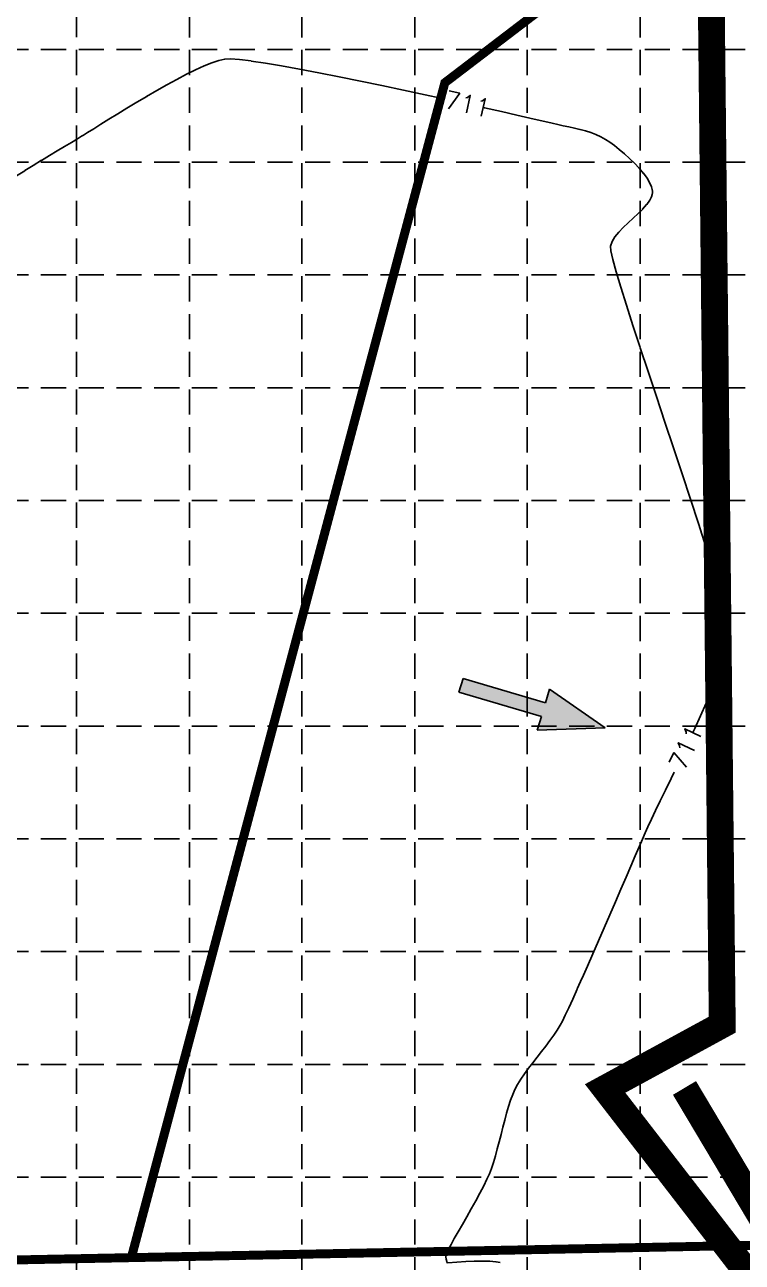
# Model space of a CAD drawing. Extents: x 5513 to 6525, y 3862 to 5479.
# Drawn here: x 5704.9 to 5865.4, y 4475 to 4751.7 of the extents above; entities that cross this region are included whole.
import ezdxf

# ---------------------------------------------------------------- set-up
doc = ezdxf.new("R2010")
doc.units = 0
doc.header["$LTSCALE"] = 50
doc.header["$MEASUREMENT"] = 0
for name, pattern in [('DAREA', [0.45, 0.35, -0.1]), ('DASH', [0.375, 0.25, -0.125]), ('HIDDEN', [0.375, 0.25, -0.125])]:
    doc.linetypes.add(name, pattern=pattern)
for name, color, linetype in [('C-DRNA-E', 11, 'DAREA'), ('C-DRNG-FLOW-ARRW', 7, 'Continuous'), ('CONT-MJR', 6, 'Continuous'), ('CONT-MNR', 14, 'Continuous'), ('GRID', 254, 'HIDDEN'), ('LIMITS OF DISTURBANCE', 1, 'DASH'), ('SILT FENCE', 200, 'Continuous'), ('v-prop-line', 3, 'Continuous')]:
    doc.layers.add(name, color=color, linetype=linetype)
doc.styles.add('L80', font='simplex', dxfattribs={"height": 4})

# ---------------------------------------------------------------- blocks, each defined once
blk = doc.blocks.new('tf')
for p, q in [((0.0358, 0.1557), (-0.0842, 0.0957)), ((0.0358, 0.1157), (0.0358, 0.1557)), ((0.0358, 0.1157), (0.1958, 0.1157)), ((0.1958, 0.1157), (0.1958, 0.0757)), ((0.0358, 0.0357), (-0.0842, 0.0957)), ((0.0358, 0.0757), (0.0358, 0.0357)), ((0.1958, 0.0757), (0.0358, 0.0757))]:
    blk.add_line(p, q)
for points in [[(0.0358, 0.1557), (0.0358, 0.0357), (-0.0842, 0.0957), (0.0358, 0.0357)], [(0.1958, 0.0757), (0.1958, 0.1157), (0.0358, 0.0757), (0.0358, 0.1157)]]:
    blk.add_solid(points)

msp = doc.modelspace()

# ---------------------------------------------------------------- linework, layer by layer
at = {"layer": 'C-DRNA-E', "color": 7, "const_width": 2, "flags": 128}
for points in [[(5728.77, 4476.01), (6423.84, 4489.8), (6414.53, 5124.61), (6036.52, 5117.29), (6006.42, 5046.81), (5930.42, 4919.4)], [(5930.42, 4919.4), (5913.71, 4826.38), (5798.88, 4738.76), (5728.77, 4476.01)]]:
    msp.add_lwpolyline(points, dxfattribs=at)
at = {"layer": 'C-DRNA-E', "color": 7, "const_width": 2, "elevation": -7.22, "flags": 128}
msp.add_lwpolyline([(5564.72, 4472.75), (5728.77, 4476.01), (5798.88, 4738.76), (5913.71, 4826.38), (5930.42, 4919.4), (6006.42, 5046.81), (6036.52, 5117.29), (5564.72, 5109.83)], dxfattribs=at)
at = {"layer": 'CONT-MJR', "color": 42, "extrusion": (0.068828, -0.997629, 0), "elevation": -4065.06}
msp.add_lwpolyline([(6095.79, 710), (6097.79, 710)], dxfattribs=at)
at = {"layer": 'CONT-MJR', "color": 42, "extrusion": (0.050173, -0.998741, 0), "elevation": -4178.3}
msp.add_lwpolyline([(6020.76, 710), (6022.69, 710)], dxfattribs=at)
at = {"layer": 'CONT-MJR', "color": 42, "extrusion": (0.022122, -0.999755, 0), "elevation": -4345.69}
msp.add_lwpolyline([(5903.05, 710), (5904.86, 710)], dxfattribs=at)
at = {"layer": 'CONT-MJR', "color": 42, "extrusion": (-0.019966, -0.999801, 0), "elevation": -4590.31}
msp.add_lwpolyline([(5716.76, 710), (5718.4, 710)], dxfattribs=at)
at = {"layer": 'CONT-MJR', "color": 42, "extrusion": (-0.085221, -0.996362, 0), "elevation": -4953.98}
msp.add_lwpolyline([(5406.39, 710), (5407.81, 710)], dxfattribs=at)
at = {"layer": 'CONT-MJR', "color": 42, "elevation": 710}
msp.add_lwpolyline([(5799.52, 4474.82), (5801.54, 4474.98)], dxfattribs=at)
at = {"layer": 'CONT-MJR', "color": 42, "extrusion": (-0.178969, -0.983855, 0), "elevation": -5442.71}
msp.add_lwpolyline([(4915.61, 710), (4916.56, 710)], dxfattribs=at)
at = {"layer": 'CONT-MNR', "color": 42, "elevation": 711}
for points in [[(5748.33, 4743.75), (5746.79, 4743.23)], [(5745.04, 4742.53), (5743.13, 4741.66)], [(5775.27, 4740.1), (5770.7, 4741)], [(5736.72, 4738.31), (5734.46, 4737.03)], [(5780, 4739.14), (5775.27, 4740.1)], [(5789.66, 4737.12), (5784.82, 4738.14)], [(5727.8, 4733.08), (5725.72, 4731.8)], [(5811.57, 4732.3), (5807.74, 4733.16)], [(5725.72, 4731.8), (5723.76, 4730.59)], [(5817.89, 4730.86), (5814.98, 4731.53)], [(5720.37, 4728.47), (5718.99, 4727.61)], [(5721.97, 4729.48), (5720.37, 4728.47)], [(5824.12, 4729.41), (5822.88, 4729.7)], [(5825.37, 4729.14), (5824.12, 4729.41)], [(5827.87, 4728.62), (5826.62, 4728.88)], [(5832.65, 4727.21), (5831.5, 4727.64)], [(5715.36, 4725.43), (5713.85, 4724.53)], [(5710.47, 4722.51), (5708.66, 4721.41)], [(5841.31, 4720.75), (5840.2, 4721.83)], [(5704.94, 4719.1), (5703.09, 4717.91)], [(5843.31, 4718.5), (5842.36, 4719.63)], [(5844.74, 4716.31), (5844.11, 4717.39)], [(5845.09, 4715.49), (5844.74, 4716.31)], [(5844.73, 4712.48), (5845.11, 4713.24)], [(5845.11, 4713.24), (5845.28, 4713.79)], [(5845.31, 4714.52), (5845.25, 4714.9)], [(5844.02, 4711.5), (5844.73, 4712.48)], [(5839.84, 4707.43), (5840.97, 4708.47)], [(5838.74, 4706.39), (5839.84, 4707.43)], [(5836.03, 4701.17), (5835.95, 4702.22)], [(5838.22, 4693.08), (5837.2, 4696.51)], [(5842.57, 4679.52), (5840.94, 4684.5)], [(5850.02, 4657.09), (5848.09, 4662.89)], [(5851.94, 4651.31), (5850.02, 4657.09)], [(5853.8, 4645.63), (5851.94, 4651.31)], [(5855.57, 4640.16), (5853.8, 4645.63)], [(5857.22, 4634.98), (5855.57, 4640.16)], [(5858.7, 4630.18), (5857.22, 4634.98)], [(5861.04, 4622.07), (5859.99, 4625.84)], [(5862.23, 4613.6), (5862.41, 4615)], [(5861.23, 4609.91), (5861.83, 4611.89)], [(5857.32, 4599.99), (5858.47, 4602.7)], [(5847.06, 4578.19), (5848.23, 4580.58)], [(5845.07, 4574.04), (5846.01, 4575.99)], [(5843.68, 4571), (5844.29, 4572.36)], [(5835.79, 4552.7), (5837.03, 4555.59)], [(5833.24, 4546.85), (5834.52, 4549.77)], [(5831.99, 4543.98), (5833.24, 4546.85)], [(5825.16, 4528.91), (5825.8, 4530.21)], [(5822.37, 4524.54), (5823.23, 4525.73)], [(5821.44, 4523.33), (5822.37, 4524.54)], [(5817.6, 4518.36), (5818.54, 4519.6)], [(5814.06, 4512.49), (5814.55, 4513.61)], [(5812.7, 4508.34), (5813.14, 4509.83)], [(5811.03, 4501.91), (5811.44, 4503.53)], [(5810.19, 4498.78), (5810.61, 4500.31)], [(5810.61, 4500.31), (5811.03, 4501.91)], [(5809.32, 4495.98), (5809.76, 4497.32)], [(5808.85, 4494.78), (5809.32, 4495.98)], [(5806.73, 4490.45), (5807.57, 4492.07)], [(5807.57, 4492.07), (5808.29, 4493.53)], [(5805.79, 4488.73), (5806.73, 4490.45)], [(5803.79, 4485.16), (5804.8, 4486.95)], [(5801.85, 4481.78), (5802.8, 4483.42)], [(5799.67, 4477.93), (5800.26, 4478.98)], [(5800.26, 4478.98), (5800.99, 4480.28)], [(5799.09, 4476.22), (5799.11, 4476.77)], [(5799.21, 4475.67), (5799.09, 4476.22)]]:
    msp.add_lwpolyline(points, dxfattribs=at)
at = {"layer": 'CONT-MNR', "color": 42, "extrusion": (0.220459, -0.975396, 0), "elevation": -3359.76}
msp.add_lwpolyline([(6654.05, 711), (6652.71, 711)], dxfattribs=at)
at = {"layer": 'CONT-MNR', "color": 42, "extrusion": (0.033054, -0.999454, 0), "elevation": -4551.4}
msp.add_lwpolyline([(5904.64, 711), (5903.31, 711)], dxfattribs=at)
at = {"layer": 'CONT-MNR', "color": 42, "extrusion": (-0.072737, -0.997351, 0), "elevation": -5149.83}
msp.add_lwpolyline([(5392.68, 711), (5390.67, 711)], dxfattribs=at)
at = {"layer": 'CONT-MNR', "color": 42, "extrusion": (-0.120637, -0.992697, 0), "elevation": -5403.32}
msp.add_lwpolyline([(5141.31, 711), (5138.67, 711)], dxfattribs=at)
at = {"layer": 'CONT-MNR', "color": 42, "extrusion": (-0.147782, -0.98902, 0), "elevation": -5542.11}
msp.add_lwpolyline([(4994.57, 711), (4991.38, 711)], dxfattribs=at)
at = {"layer": 'CONT-MNR', "color": 42, "extrusion": (0.442745, -0.896648, 0), "elevation": -1708.86}
msp.add_lwpolyline([(7248.91, 711), (7246.63, 711)], dxfattribs=at)
at = {"layer": 'CONT-MNR', "color": 42, "extrusion": (0.374634, -0.927173, 0), "elevation": -2244.86}
msp.add_lwpolyline([(7105.24, 711), (7103.36, 711)], dxfattribs=at)
at = {"layer": 'CONT-MNR', "color": 42, "extrusion": (-0.165232, -0.986255, 0), "elevation": -5629.48}
msp.add_lwpolyline([(4899.55, 711), (4895.88, 711)], dxfattribs=at)
at = {"layer": 'CONT-MNR', "color": 42, "extrusion": (-0.177393, -0.98414, 0), "elevation": -5689.53}
msp.add_lwpolyline([(4833.76, 711), (4829.69, 711)], dxfattribs=at)
at = {"layer": 'CONT-MNR', "color": 42, "extrusion": (-0.186357, -0.982482, 0), "elevation": -5733.36}
msp.add_lwpolyline([(4786.09, 711), (4781.69, 711)], dxfattribs=at)
at = {"layer": 'CONT-MNR', "color": 42, "extrusion": (0.479963, -0.877288, 0), "elevation": -1403.45}
msp.add_lwpolyline([(7309.5, 711), (7306.97, 711)], dxfattribs=at)
at = {"layer": 'CONT-MNR', "color": 42, "extrusion": (0.463809, -0.885935, 0), "elevation": -1537.14}
msp.add_lwpolyline([(7284.98, 711), (7282.56, 711)], dxfattribs=at)
at = {"layer": 'CONT-MNR', "color": 42, "extrusion": (-0.203168, -0.979144, 0), "elevation": -5814.62}
msp.add_lwpolyline([(4701.53, 711), (4696.6, 711)], dxfattribs=at)
at = {"layer": 'CONT-MNR', "color": 42, "extrusion": (0.510819, -0.859688, 0), "elevation": -1143.12}
msp.add_lwpolyline([(7347, 711), (7344.4, 711)], dxfattribs=at)
at = {"layer": 'CONT-MNR', "color": 42, "extrusion": (-0.502726, 0.864446, 0), "elevation": 1212.04}
msp.add_lwpolyline([(-7338.56, 711), (-7335.94, 711)], dxfattribs=at)
at = {"layer": 'CONT-MNR', "color": 42, "extrusion": (-0.210028, -0.977695, 0), "elevation": -5847.45}
msp.add_lwpolyline([(4670.49, 711), (4665.6, 711)], dxfattribs=at)
at = {"layer": 'CONT-MNR', "color": 42, "extrusion": (-0.212751, -0.977106, 0), "elevation": -5860.44}
msp.add_lwpolyline([(4657.77, 711), (4654.18, 711)], dxfattribs=at)
at = {"layer": 'CONT-MNR', "color": 42, "extrusion": (-0.517293, 0.855808, 0), "elevation": 1087.66}
msp.add_lwpolyline([(-7352.82, 711), (-7350.28, 711)], dxfattribs=at)
at = {"layer": 'CONT-MNR', "color": 42, "extrusion": (-0.217305, -0.976104, 0), "elevation": -5882.11}
msp.add_lwpolyline([(4640.42, 711), (4640.21, 711)], dxfattribs=at)
at = {"layer": 'CONT-MNR', "color": 42, "extrusion": (0.528701, -0.848808, 0), "elevation": -989.21}
msp.add_lwpolyline([(7359.45, 711), (7357.33, 711)], dxfattribs=at)
at = {"layer": 'CONT-MNR', "color": 42, "extrusion": (-0.221184, -0.975232, 0), "elevation": -5900.52}
msp.add_lwpolyline([(4624.42, 711), (4620.92, 711)], dxfattribs=at)
at = {"layer": 'CONT-MNR', "color": 42, "extrusion": (-0.225206, -0.974311, 0), "elevation": -5919.56}
msp.add_lwpolyline([(4605.41, 711), (4603.01, 711)], dxfattribs=at)
at = {"layer": 'CONT-MNR', "color": 42, "extrusion": (-0.228012, -0.973658, 0), "elevation": -5932.8}
msp.add_lwpolyline([(4590.07, 711), (4588.34, 711)], dxfattribs=at)
at = {"layer": 'CONT-MNR', "color": 42, "extrusion": (-0.233526, -0.972351, 0), "elevation": -5958.72}
msp.add_lwpolyline([(4557.38, 711), (4556.38, 711)], dxfattribs=at)
at = {"layer": 'CONT-MNR', "color": 42, "extrusion": (-0.524304, 0.851531, 0), "elevation": 1027.22}
msp.add_lwpolyline([(-7348.6, 711), (-7347.28, 711)], dxfattribs=at)
at = {"layer": 'CONT-MNR', "color": 42, "extrusion": (-0.202027, -0.97938, 0), "elevation": -5808.51}
msp.add_lwpolyline([(4751.12, 711), (4749.84, 711)], dxfattribs=at)
at = {"layer": 'CONT-MNR', "color": 42, "extrusion": (-0.224989, -0.974361, 0), "elevation": -5918.59}
msp.add_lwpolyline([(4615.83, 711), (4614.56, 711)], dxfattribs=at)
at = {"layer": 'CONT-MNR', "color": 42, "extrusion": (-0.254993, -0.966943, 0), "elevation": -6058.41}
msp.add_lwpolyline([(4431.97, 711), (4430.72, 711)], dxfattribs=at)
at = {"layer": 'CONT-MNR', "color": 42, "extrusion": (-0.297611, -0.954687, 0), "elevation": -6248.94}
msp.add_lwpolyline([(4160.26, 711), (4159.02, 711)], dxfattribs=at)
at = {"layer": 'CONT-MNR', "color": 42, "extrusion": (-0.419727, -0.907651, 0), "elevation": -6738.77}
msp.add_lwpolyline([(3311.1, 711), (3309.88, 711)], dxfattribs=at)
at = {"layer": 'CONT-MNR', "color": 42, "extrusion": (0.510952, -0.859609, 0), "elevation": -1141.75}
msp.add_lwpolyline([(7325.69, 711), (7323.78, 711)], dxfattribs=at)
at = {"layer": 'CONT-MNR', "color": 42, "extrusion": (-0.511211, 0.859455, 0), "elevation": 1139.54}
msp.add_lwpolyline([(-7329.36, 711), (-7327.79, 711)], dxfattribs=at)
at = {"layer": 'CONT-MNR', "color": 42, "extrusion": (0.515903, -0.856647, 0), "elevation": -1099.45}
msp.add_lwpolyline([(7336.82, 711), (7335.48, 711)], dxfattribs=at)
at = {"layer": 'CONT-MNR', "color": 42, "extrusion": (-0.496657, -0.867947, 0), "elevation": -6999.9}
msp.add_lwpolyline([(2717.07, 711), (2715.85, 711)], dxfattribs=at)
at = {"layer": 'CONT-MNR', "color": 42, "extrusion": (-0.557728, -0.830024, 0), "elevation": -7177.01}
msp.add_lwpolyline([(2208.29, 711), (2207.17, 711)], dxfattribs=at)
at = {"layer": 'CONT-MNR', "color": 42, "extrusion": (-0.590307, -0.807179, 0), "elevation": -7259.18}
msp.add_lwpolyline([(1922.3, 711), (1921.02, 711)], dxfattribs=at)
at = {"layer": 'CONT-MNR', "color": 42, "extrusion": (0.61765, 0.786453, 0), "elevation": 7320.85}
msp.add_lwpolyline([(-1673.55, 711), (-1672.14, 711)], dxfattribs=at)
at = {"layer": 'CONT-MNR', "color": 42, "extrusion": (0.513837, -0.857888, 0), "elevation": -1117.14}
msp.add_lwpolyline([(7327.58, 711), (7325.54, 711)], dxfattribs=at)
at = {"layer": 'CONT-MNR', "color": 42, "extrusion": (-0.643256, -0.765652, 0), "elevation": -7372.07}
msp.add_lwpolyline([(1432.66, 711), (1431.16, 711)], dxfattribs=at)
at = {"layer": 'CONT-MNR', "color": 42, "extrusion": (-0.669248, -0.743039, 0), "elevation": -7417.05}
msp.add_lwpolyline([(1179.41, 711), (1177.86, 711)], dxfattribs=at)
at = {"layer": 'CONT-MNR', "color": 42, "extrusion": (0.532458, -0.846457, 0), "elevation": -956.88}
msp.add_lwpolyline([(7343.9, 711), (7341.7, 711)], dxfattribs=at)
at = {"layer": 'CONT-MNR', "color": 42, "extrusion": (0.524537, -0.851388, 0), "elevation": -1025.35}
msp.add_lwpolyline([(7336.84, 711), (7334.66, 711)], dxfattribs=at)
at = {"layer": 'CONT-MNR', "color": 42, "extrusion": (0.728962, 0.684554, 0), "elevation": 7489.7}
msp.add_lwpolyline([(-558.98, 711), (-557.45, 711)], dxfattribs=at)
at = {"layer": 'CONT-MNR', "color": 42, "extrusion": (0.810592, 0.585612, 0), "elevation": 7499.75}
msp.add_lwpolyline([(401.5, 711), (402.87, 711)], dxfattribs=at)
at = {"layer": 'CONT-MNR', "color": 42, "extrusion": (0.963593, 0.267375, 0), "elevation": 6893.09}
msp.add_lwpolyline([(2980.37, 711), (2980.98, 711)], dxfattribs=at)
at = {"layer": 'CONT-MNR', "color": 42, "extrusion": (0.992744, -0.120244, 0), "elevation": 5236.06}
msp.add_lwpolyline([(5382.45, 711), (5382.82, 711)], dxfattribs=at)
at = {"layer": 'CONT-MNR', "color": 42, "extrusion": (0.997832, 0.06581, 0), "elevation": 6142.9}
msp.add_lwpolyline([(4319.44, 711), (4319.62, 711)], dxfattribs=at)
at = {"layer": 'CONT-MNR', "color": 42, "extrusion": (0.999987, -0.005054, 0), "elevation": 5821.42}
msp.add_lwpolyline([(4743.64, 711), (4743.83, 711)], dxfattribs=at)
at = {"layer": 'CONT-MNR', "color": 42, "extrusion": (0.698768, -0.715348, 0), "elevation": 713.33}
msp.add_lwpolyline([(7469.97, 711), (7471.42, 711)], dxfattribs=at)
at = {"layer": 'CONT-MNR', "color": 42, "extrusion": (0.741102, -0.671393, 0), "elevation": 1167.74}
msp.add_lwpolyline([(7413.99, 711), (7415.33, 711)], dxfattribs=at)
at = {"layer": 'CONT-MNR', "color": 42, "extrusion": (0.677857, -0.735194, 0), "elevation": 497.7}
msp.add_lwpolyline([(7485.91, 711), (7487.43, 711)], dxfattribs=at)
at = {"layer": 'CONT-MNR', "color": 42, "extrusion": (0.781027, -0.624497, 0), "elevation": 1620.97}
msp.add_lwpolyline([(7319.32, 711), (7320.66, 711)], dxfattribs=at)
at = {"layer": 'CONT-MNR', "color": 42, "extrusion": (0.725326, -0.688405, 0), "elevation": 995.09}
msp.add_lwpolyline([(7431.65, 711), (7433.09, 711)], dxfattribs=at)
at = {"layer": 'CONT-MNR', "color": 42, "extrusion": (0.948243, -0.317546, 0), "elevation": 4040.72}
msp.add_lwpolyline([(6312.03, 711), (6313.12, 711)], dxfattribs=at)
at = {"layer": 'CONT-MNR', "color": 42, "extrusion": (0.859061, -0.511873, 0), "elevation": 2606.27}
msp.add_lwpolyline([(7027.82, 711), (7029.04, 711)], dxfattribs=at)
at = {"layer": 'CONT-MNR', "color": 42, "extrusion": (0.976299, 0.216424, 0), "elevation": 6715.16}
msp.add_lwpolyline([(3324.71, 711), (3326.69, 711)], dxfattribs=at)
at = {"layer": 'CONT-MNR', "color": 42, "extrusion": (0.96484, 0.262838, 0), "elevation": 6866.38}
msp.add_lwpolyline([(2997.14, 711), (2999.96, 711)], dxfattribs=at)
at = {"layer": 'CONT-MNR', "color": 42, "extrusion": (0.954585, 0.297939, 0), "elevation": 6971.33}
msp.add_lwpolyline([(2736.29, 711), (2740.51, 711)], dxfattribs=at)
at = {"layer": 'CONT-MNR', "color": 42, "extrusion": (0.952096, 0.305799, 0), "elevation": 6993.65}
msp.add_lwpolyline([(2673.94, 711), (2678.72, 711)], dxfattribs=at)
at = {"layer": 'CONT-MNR', "color": 42, "extrusion": (0.949461, 0.313885, 0), "elevation": 7016.12}
msp.add_lwpolyline([(2603.52, 711), (2609.12, 711)], dxfattribs=at)
at = {"layer": 'CONT-MNR', "color": 42, "extrusion": (0.948895, 0.315593, 0), "elevation": 7020.79}
msp.add_lwpolyline([(2585.01, 711), (2590.89, 711)], dxfattribs=at)
at = {"layer": 'CONT-MNR', "color": 42, "extrusion": (0.948698, 0.316183, 0), "elevation": 7022.4}
msp.add_lwpolyline([(2574.61, 711), (2580.65, 711)], dxfattribs=at)
at = {"layer": 'CONT-MNR', "color": 42, "extrusion": (0.958678, 0.284494, 0), "elevation": 6933.87}
msp.add_lwpolyline([(2767.56, 711), (2772.08, 711)], dxfattribs=at)
at = {"layer": 'CONT-MNR', "color": 42, "extrusion": (0.970345, 0.241726, 0), "elevation": 6804.5}
msp.add_lwpolyline([(3065.01, 711), (3068.23, 711)], dxfattribs=at)
at = {"layer": 'CONT-MNR', "color": 42, "extrusion": (0.981156, 0.193219, 0), "elevation": 6643.83}
msp.add_lwpolyline([(3396.85, 711), (3399.28, 711)], dxfattribs=at)
at = {"layer": 'CONT-MNR', "color": 42, "extrusion": (0.99681, 0.079811, 0), "elevation": 6212.04}
msp.add_lwpolyline([(4132.39, 711), (4133.95, 711)], dxfattribs=at)
at = {"layer": 'CONT-MNR', "color": 42, "extrusion": (0.973118, -0.230308, 0), "elevation": 4642.09}
msp.add_lwpolyline([(5837.94, 711), (5839.7, 711)], dxfattribs=at)
at = {"layer": 'CONT-MNR', "color": 42, "extrusion": (0.944052, -0.329796, 0), "elevation": 4012.97}
msp.add_lwpolyline([(6282.66, 711), (6285.01, 711)], dxfattribs=at)
at = {"layer": 'CONT-MNR', "color": 42, "extrusion": (0.925905, -0.377756, 0), "elevation": 3685.7}
msp.add_lwpolyline([(6474.73, 711), (6477.52, 711)], dxfattribs=at)
at = {"layer": 'CONT-MNR', "color": 42, "extrusion": (0.933924, -0.357473, 0), "elevation": 3826.09}
msp.add_lwpolyline([(6395.6, 711), (6398.19, 711)], dxfattribs=at)
at = {"layer": 'CONT-MNR', "color": 42, "extrusion": (0.914337, -0.404954, 0), "elevation": 3492.77}
msp.add_lwpolyline([(6574.83, 711), (6577.89, 711)], dxfattribs=at)
at = {"layer": 'CONT-MNR', "color": 42, "extrusion": (0.910173, -0.414229, 0), "elevation": 3425.75}
msp.add_lwpolyline([(6606.87, 711), (6610, 711)], dxfattribs=at)
at = {"layer": 'CONT-MNR', "color": 42, "extrusion": (0.906827, -0.421502, 0), "elevation": 3372.75}
msp.add_lwpolyline([(6633.1, 711), (6634.08, 711)], dxfattribs=at)
at = {"layer": 'CONT-MNR', "color": 42, "extrusion": (0.899943, -0.436007, 0), "elevation": 3265.91}
msp.add_lwpolyline([(6672.13, 711), (6674.98, 711)], dxfattribs=at)
at = {"layer": 'CONT-MNR', "color": 42, "extrusion": (0.90075, -0.434338, 0), "elevation": 3278.28}
msp.add_lwpolyline([(6668.92, 711), (6670.52, 711)], dxfattribs=at)
at = {"layer": 'CONT-MNR', "color": 42, "extrusion": (0.900512, -0.43483, 0), "elevation": 3274.62}
msp.add_lwpolyline([(6662.76, 711), (6665.19, 711)], dxfattribs=at)
at = {"layer": 'CONT-MNR', "color": 42, "extrusion": (0.905848, -0.423602, 0), "elevation": 3357.17}
msp.add_lwpolyline([(6617.52, 711), (6619.37, 711)], dxfattribs=at)
at = {"layer": 'CONT-MNR', "color": 42, "extrusion": (0.918317, -0.395846, 0), "elevation": 3556.93}
msp.add_lwpolyline([(6507.44, 711), (6509.32, 711)], dxfattribs=at)
at = {"layer": 'CONT-MNR', "color": 42, "extrusion": (0.917834, -0.396965, 0), "elevation": 3548.99}
msp.add_lwpolyline([(6513.66, 711), (6515.16, 711)], dxfattribs=at)
at = {"layer": 'CONT-MNR', "color": 42, "extrusion": (0.918515, -0.395386, 0), "elevation": 3560.19}
msp.add_lwpolyline([(6503.45, 711), (6505.66, 711)], dxfattribs=at)
at = {"layer": 'CONT-MNR', "color": 42, "extrusion": (0.918554, -0.395296, 0), "elevation": 3560.83}
msp.add_lwpolyline([(6500.61, 711), (6503.1, 711)], dxfattribs=at)
at = {"layer": 'CONT-MNR', "color": 42, "extrusion": (0.91833, -0.395816, 0), "elevation": 3557.15}
msp.add_lwpolyline([(6496.98, 711), (6499.9, 711)], dxfattribs=at)
at = {"layer": 'CONT-MNR', "color": 42, "extrusion": (0.918485, -0.395457, 0), "elevation": 3559.69}
msp.add_lwpolyline([(6498.5, 711), (6501.23, 711)], dxfattribs=at)
at = {"layer": 'CONT-MNR', "color": 42, "extrusion": (0.918098, -0.396354, 0), "elevation": 3553.34}
msp.add_lwpolyline([(6496.01, 711), (6499.06, 711)], dxfattribs=at)
at = {"layer": 'CONT-MNR', "color": 42, "extrusion": (0.917393, -0.397984, 0), "elevation": 3541.81}
msp.add_lwpolyline([(6495.97, 711), (6499.16, 711)], dxfattribs=at)
at = {"layer": 'CONT-MNR', "color": 42, "extrusion": (0.915497, -0.402324, 0), "elevation": 3511.02}
msp.add_lwpolyline([(6503.31, 711), (6506.35, 711)], dxfattribs=at)
at = {"layer": 'CONT-MNR', "color": 42, "extrusion": (0.914499, -0.404588, 0), "elevation": 3494.92}
msp.add_lwpolyline([(6509.08, 711), (6511.97, 711)], dxfattribs=at)
at = {"layer": 'CONT-MNR', "color": 42, "extrusion": (0.911418, -0.411483, 0), "elevation": 3445.67}
msp.add_lwpolyline([(6530.13, 711), (6532.59, 711)], dxfattribs=at)
at = {"layer": 'CONT-MNR', "color": 42, "extrusion": (0.913191, -0.407531, 0), "elevation": 3473.93}
msp.add_lwpolyline([(6517.61, 711), (6520.31, 711)], dxfattribs=at)
at = {"layer": 'CONT-MNR', "color": 42, "extrusion": (0.908892, -0.417031, 0), "elevation": 3405.8}
msp.add_lwpolyline([(6548.85, 711), (6551.02, 711)], dxfattribs=at)
at = {"layer": 'CONT-MNR', "color": 42, "extrusion": (0.905032, -0.425344, 0), "elevation": 3345.63}
msp.add_lwpolyline([(6577.95, 711), (6579.79, 711)], dxfattribs=at)
at = {"layer": 'CONT-MNR', "color": 42, "extrusion": (0.85497, -0.518678, 0), "elevation": 2631.35}
msp.add_lwpolyline([(6891.14, 711), (6892.44, 711)], dxfattribs=at)
at = {"layer": 'CONT-MNR', "color": 42, "extrusion": (0.884694, -0.466173, 0), "elevation": 3042.23}
msp.add_lwpolyline([(6721.21, 711), (6722.23, 711)], dxfattribs=at)
at = {"layer": 'CONT-MNR', "color": 42, "extrusion": (0.829071, -0.559143, 0), "elevation": 2297.34}
msp.add_lwpolyline([(7008.17, 711), (7009.57, 711)], dxfattribs=at)
at = {"layer": 'CONT-MNR', "color": 42, "extrusion": (0.78959, -0.613635, 0), "elevation": 1820.89}
msp.add_lwpolyline([(7142.25, 711), (7143.81, 711)], dxfattribs=at)
at = {"layer": 'CONT-MNR', "color": 42, "extrusion": (0.789498, -0.613753, 0), "elevation": 1819.8}
msp.add_lwpolyline([(7139.36, 711), (7140.94, 711)], dxfattribs=at)
at = {"layer": 'CONT-MNR', "color": 42, "extrusion": (0.787121, -0.616798, 0), "elevation": 1792.21}
msp.add_lwpolyline([(7147.92, 711), (7149.5, 711)], dxfattribs=at)
at = {"layer": 'CONT-MNR', "color": 42, "extrusion": (0.827057, -0.562118, 0), "elevation": 2271.59}
msp.add_lwpolyline([(7004.14, 711), (7005.6, 711)], dxfattribs=at)
at = {"layer": 'CONT-MNR', "color": 42, "extrusion": (0.809132, -0.587627, 0), "elevation": 2052.1}
msp.add_lwpolyline([(7073.01, 711), (7074.52, 711)], dxfattribs=at)
at = {"layer": 'CONT-MNR', "color": 42, "extrusion": (0.881535, -0.472119, 0), "elevation": 2994.77}
msp.add_lwpolyline([(6724.06, 711), (6725.35, 711)], dxfattribs=at)
at = {"layer": 'CONT-MNR', "color": 42, "extrusion": (0.851059, -0.525071, 0), "elevation": 2578.48}
msp.add_lwpolyline([(6895.69, 711), (6897.07, 711)], dxfattribs=at)
at = {"layer": 'CONT-MNR', "color": 42, "extrusion": (0.951242, -0.308444, 0), "elevation": 4138.67}
msp.add_lwpolyline([(6082.97, 711), (6084.44, 711)], dxfattribs=at)
at = {"layer": 'CONT-MNR', "color": 42, "extrusion": (0.937721, -0.347388, 0), "elevation": 3884.38}
msp.add_lwpolyline([(6249.85, 711), (6251.2, 711)], dxfattribs=at)
at = {"layer": 'CONT-MNR', "color": 42, "extrusion": (0.964876, -0.262707, 0), "elevation": 4424.16}
msp.add_lwpolyline([(5875.4, 711), (5877.02, 711)], dxfattribs=at)
at = {"layer": 'CONT-MNR', "color": 42, "extrusion": (0.967908, -0.251305, 0), "elevation": 4493.18}
msp.add_lwpolyline([(5821.13, 711), (5822.8, 711)], dxfattribs=at)
at = {"layer": 'CONT-MNR', "color": 42, "extrusion": (0.969272, -0.245993, 0), "elevation": 4525.03}
msp.add_lwpolyline([(5794.72, 711), (5796.4, 711)], dxfattribs=at)
at = {"layer": 'CONT-MNR', "color": 42, "extrusion": (0.958557, -0.284902, 0), "elevation": 4287.69}
msp.add_lwpolyline([(5966.15, 711), (5967.67, 711)], dxfattribs=at)
at = {"layer": 'CONT-MNR', "color": 42, "extrusion": (0.912111, -0.409944, 0), "elevation": 3455.71}
msp.add_lwpolyline([(6479.67, 711), (6481.04, 711)], dxfattribs=at)
at = {"layer": 'CONT-MNR', "color": 42, "extrusion": (0.874041, -0.485851, 0), "elevation": 2893.65}
msp.add_lwpolyline([(6742.05, 711), (6744.09, 711)], dxfattribs=at)
at = {"layer": 'CONT-MNR', "color": 42, "extrusion": (0.868367, -0.495923, 0), "elevation": 2815.53}
msp.add_lwpolyline([(6770.99, 711), (6773, 711)], dxfattribs=at)
at = {"layer": 'CONT-MNR', "color": 42, "extrusion": (0.867475, -0.497481, 0), "elevation": 2803.36}
msp.add_lwpolyline([(6772.41, 711), (6774.14, 711)], dxfattribs=at)
at = {"layer": 'CONT-MNR', "color": 42, "extrusion": (0.885676, -0.464304, 0), "elevation": 3057.51}
msp.add_lwpolyline([(6657.95, 711), (6658.8, 711)], dxfattribs=at)
at = {"layer": 'CONT-MNR', "color": 42, "extrusion": (0.921404, -0.388605, 0), "elevation": 3603.63}
msp.add_lwpolyline([(6378.48, 711), (6378.92, 711)], dxfattribs=at)
at = {"layer": 'CONT-MNR', "color": 42, "extrusion": (0.963093, 0.269169, 0), "elevation": 6789.89}
msp.add_lwpolyline([(2748.99, 711), (2749.52, 711)], dxfattribs=at)
at = {"layer": 'CONT-MNR', "color": 42, "extrusion": (0.987293, 0.158909, 0), "elevation": 6436.81}
msp.add_lwpolyline([(3496.36, 711), (3496.73, 711)], dxfattribs=at)
at = {"layer": 'GRID', "color": 253, "linetype": 'HIDDEN', "ltscale": 0.45}
for p, q in [((5716.58, 3989.55), (5716.44, 5451.42)), ((5741.89, 3989.54), (5741.63, 5451.44)), ((5766.91, 3989.54), (5766.91, 5451.43)), ((5792.2, 3989.54), (5792.17, 5451.42)), ((5817.27, 3989.53), (5817.32, 5451.42)), ((5842.5, 3989.53), (5842.65, 5451.39)), ((5539.82, 4746.22), (6498.25, 4746.22)), ((5539.82, 4721), (6498.25, 4721)), ((5539.82, 4695.78), (6498.25, 4695.78)), ((5539.82, 4670.56), (6498.25, 4670.56)), ((5539.82, 4645.33), (6498.25, 4645.33)), ((5539.82, 4620.11), (6498.25, 4620.11)), ((5539.82, 4594.89), (6498.25, 4594.89)), ((5539.82, 4569.67), (6498.25, 4569.67)), ((5539.82, 4544.45), (6498.25, 4544.45)), ((5539.82, 4519.23), (6498.25, 4519.23)), ((5539.82, 4494), (6498.25, 4494))]:
    msp.add_line(p, q, dxfattribs=at)
at = {"layer": 'LIMITS OF DISTURBANCE', "const_width": 6}
msp.add_lwpolyline([(5572.94, 5127.47), (5544.79, 5069.15), (5566.76, 5054.06), (5603.83, 5054.74), (5603.83, 5018.38), (5855.58, 5025.04), (5860.92, 4528.11), (5834.73, 4513.84), (5868.47, 4470.16), (6224.01, 4479.15), (6251.13, 4517.26), (6223.92, 4532.51), (6207.07, 5065.3), (6308.13, 5070.35), (6318.95, 5080.45), (6280.74, 5136.71)], close=True, dxfattribs=at)
at = {"layer": 'SILT FENCE', "const_width": 6}
msp.add_lwpolyline([(6235.51, 4516.83), (6218.73, 4488.25), (6216.07, 4489.68), (5871, 4482.84), (5852.47, 4513.96)], dxfattribs=at)
at = {"layer": 'v-prop-line', "color": 7}
msp.add_line((6423.84, 4489.8), (5564.72, 4472.75), dxfattribs=at)

# ---------------------------------------------------------------- block references
at = {"layer": 'C-DRNG-FLOW-ARRW', "color": 7, "xscale": 120.0000000007306, "yscale": 80, "zscale": 80, "rotation": 163.5742113999624}
msp.add_blockref('tf', (5827.2, 4604.7), dxfattribs=at)

# ---------------------------------------------------------------- texts
at = {"layer": 'CONT-MNR', "color": 42, "char_height": 4, "width": 13.5238, "attachment_point": 1, "style": 'L80'}
for insert, rotation in [((5799.36, 4737.07, 711), 347.5757), ((5848.81, 4586.34, 711), 64.7135)]:
    msp.add_mtext('\\Fsimplex.shx;\\W1.0000000000;\\T1.0000000000;\\o\\l711', dxfattribs=dict(at, insert=insert, rotation=rotation))

doc.saveas('drawing.dxf')
